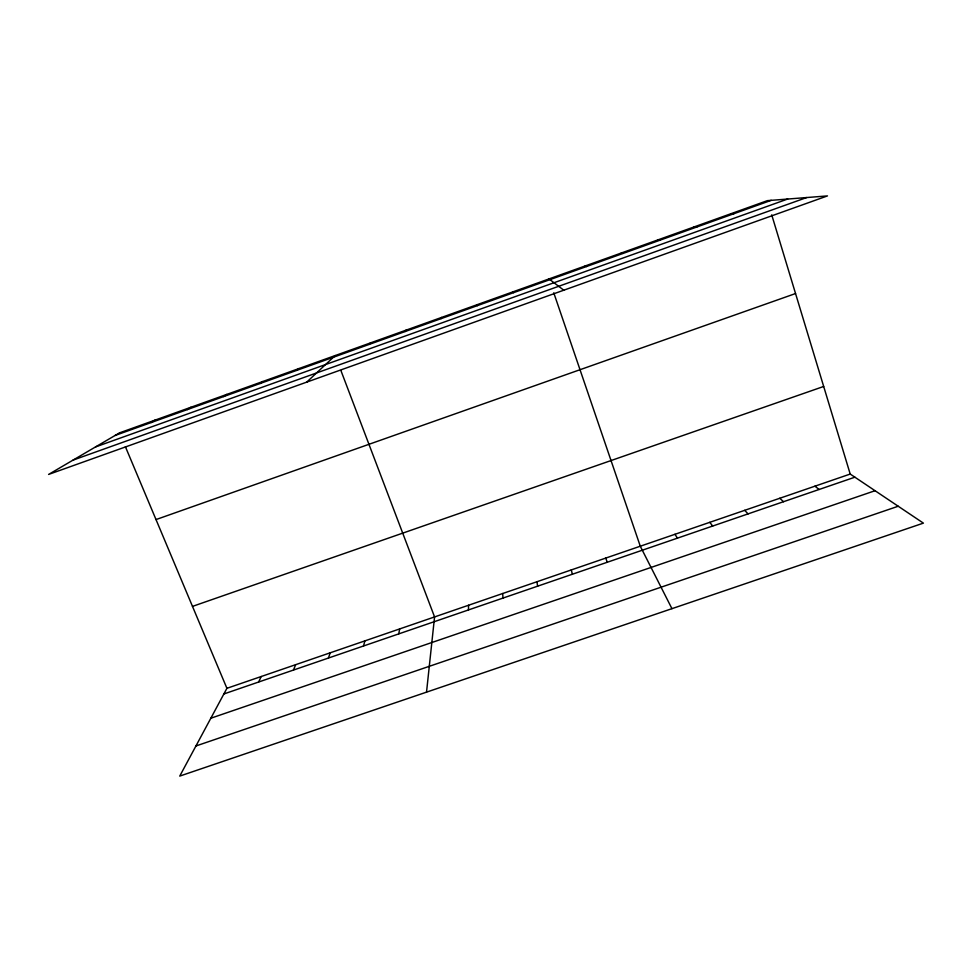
<?xml version="1.0" encoding="UTF-8"?>
<svg xmlns="http://www.w3.org/2000/svg" width="972" height="972" viewBox="0 0 972 972"><rect width="100%" height="100%" fill="white"/><g stroke="black" fill="none" stroke-linecap="round" stroke-linejoin="round"><path stroke-width="1.46" d="M468.468 609.93L468.565 605.24M426.526 692.149L434.569 616.928L340.893 370.49M398.727 633.89L399.662 628.933M363.516 645.991L364.877 640.888M328.427 658.044L330.213 652.807M441.094 318.646L441.543 317.431M293.459 670.06L295.658 664.678M258.613 682.028L261.225 676.512M850.208 474.057L226.913 688.31L179.747 776.093L923.4 523.13L850.208 474.057L771.719 214.861M405.069 331.561L405.98 330.188M369.166 344.428L370.526 342.885M306.727 382.118L335.206 355.545M296.667 370.405L298.951 368.546M260.083 383.515L262.817 381.498M223.621 396.576L226.804 394.401M187.304 409.601L190.937 407.256M151.11 422.565L155.192 420.074M115.048 435.492L771.221 200.341M95.523 446.938L787.672 199.041M73.07 460.096L806.675 197.547M156.018 519.57L795.546 293.544M192.492 606.394L823.685 386.467M223.888 693.959L854.886 477.191M210.839 718.223L875.055 490.714M195.919 745.986L898.201 506.242M730.689 213.804L734.006 213.682M694.093 226.926L696.936 226.962M657.631 239.987L659.988 240.206M621.302 253.012L623.173 253.388M585.095 265.988L586.505 266.535M549.01 278.915L563.772 290.203M814.925 486.194L819.153 489.475M779.751 498.272L783.541 501.71M744.71 510.324L748.051 513.896M709.779 522.328L712.683 526.046M674.969 534.296L677.435 538.16M513.07 291.807L513.532 292.681M671.944 608.666L640.281 546.215L553.761 292.815M125.412 446.743L226.913 688.31M605.702 558.11L607.306 562.241M571.244 569.944L572.411 574.233M536.909 581.754L537.65 586.177M502.682 593.515L502.998 598.072M477.24 304.637L477.252 305.694M119.568 432.844L48.6 474.433L827.476 195.907L767.406 200.645L119.568 432.844"/></g></svg>
